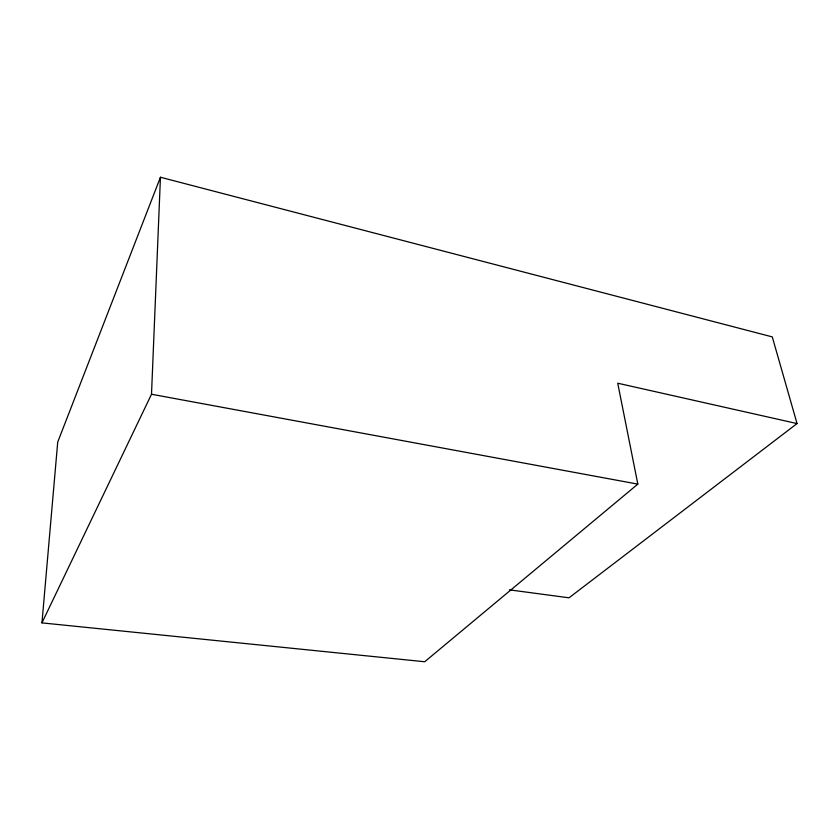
<?xml version="1.0" encoding="UTF-8"?>
<svg xmlns="http://www.w3.org/2000/svg" width="839" height="839" viewBox="0 0 839 839"><rect width="100%" height="100%" fill="white"/><g stroke="black" fill="none" stroke-linecap="round" stroke-linejoin="round"><path stroke-width="1.26" d="M797.05 423.569L617.724 383.213L637.829 484.113L424.712 661.751L41.95 622.884L151.502 394.246L160.448 177.249L772.279 336.9L797.05 423.569L569.031 597.808L509.409 589.848M41.95 622.884L57.723 442.08L160.448 177.249M151.502 394.246L637.829 484.113"/></g></svg>
